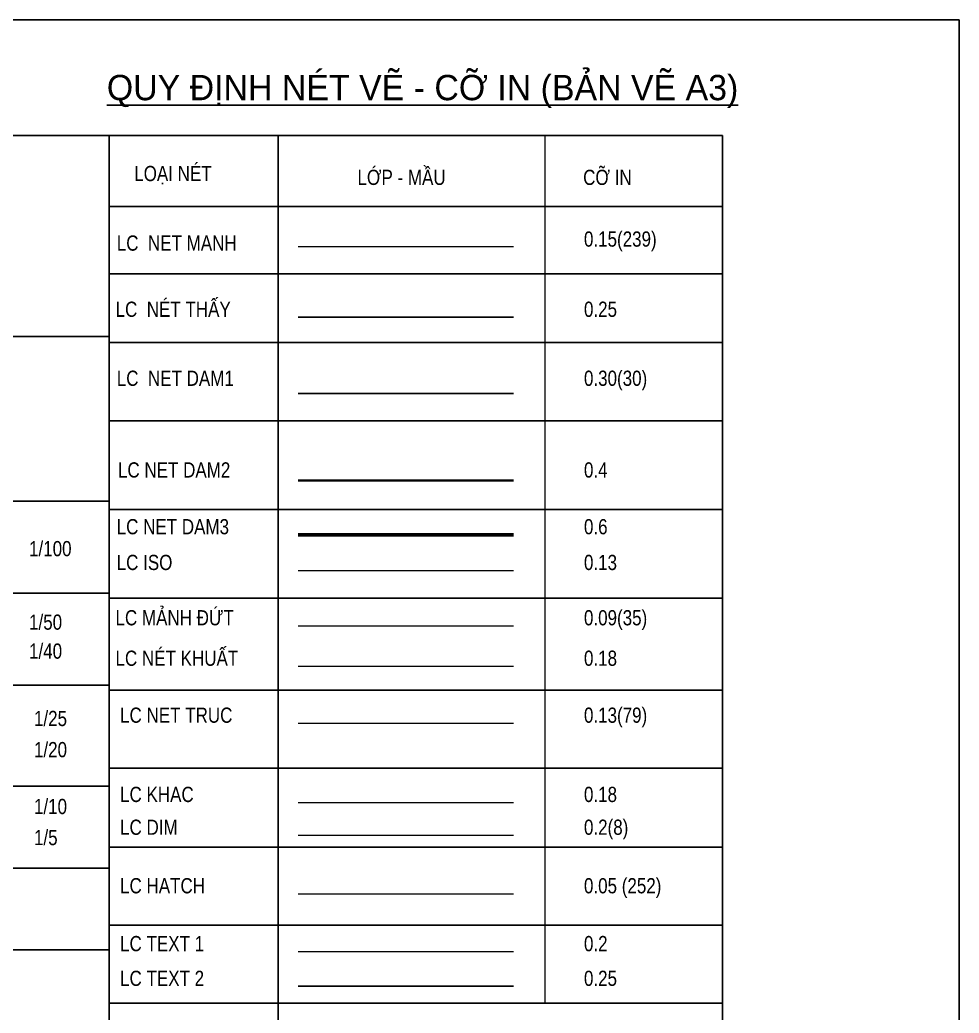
# Model space of a CAD drawing. Header units: inches. Extents: x 692246 to 692930, y 595951 to 596289.
# Drawn here: x 692827.7 to 692930.4, y 596180 to 596288.6 of the extents above; entities that cross this region are included whole.
import ezdxf

# ---------------------------------------------------------------- set-up
doc = ezdxf.new("R2010")
doc.units = ezdxf.units.IN
doc.header["$MEASUREMENT"] = 0
for name, pattern in [('CENTERX2', [4, 2.5, -0.5, 0.5, -0.5]), ('DASHDOT', [1, 0.5, -0.25, 0, -0.25]), ('HIDDEN', [0.375, 0.25, -0.125])]:
    doc.linetypes.add(name, pattern=pattern)
for name, color, linetype, lineweight in [('LC Dim', 8, 'Continuous', 18), ('LC Hatch', 252, 'Continuous', 9), ('LC ISO', 153, 'Continuous', 13), ('LC Khac', 4, 'Continuous', 9), ('LC MANH DUT', 35, 'HIDDEN', 5), ('LC Net dam 1', 30, 'Continuous', 30), ('LC Net dam2', 6, 'Continuous', 40), ('LC Net dam3', 1, 'Continuous', 60), ('LC Net khuat', 4, 'HIDDEN', 13), ('LC Net manh', 239, 'Continuous', 5), ('LC Net thay', 7, 'Continuous', 25), ('LC Net truc', 79, 'DASHDOT', 13), ('LC Text1', 3, 'Continuous', 20), ('LC Text2', 7, 'Continuous', 25)]:
    doc.layers.add(name, color=color, linetype=linetype, lineweight=lineweight)
doc.styles.add('LC 1', font='VHAVANB.TTF')
doc.styles.add('T2', font='VHARIAL.TTF', dxfattribs={"width": 0.8})

msp = doc.modelspace()

# ---------------------------------------------------------------- linework, layer by layer
at = {"layer": 'Defpoints', "ltscale": 0.2}
msp.add_lwpolyline([(692697.59, 596288.62), (692930.43, 596288.62), (692930.43, 596123.96), (692697.59, 596123.96)], close=True, dxfattribs=at)
at = {"layer": 'LC Dim', "ltscale": 0.5}
msp.add_line((692858.11, 596199.42), (692881.69, 596199.42), dxfattribs=at)
at = {"layer": 'LC Hatch'}
for p, q in [((692885.1, 596275.96), (692885.1, 596181.06)), ((692858.11, 596193.02), (692881.69, 596193.02))]:
    msp.add_line(p, q, dxfattribs=at)
at = {"layer": 'LC ISO', "ltscale": 0.5}
msp.add_line((692858.11, 596228.38), (692881.69, 596228.38), dxfattribs=at)
at = {"layer": 'LC Khac', "ltscale": 0.5}
msp.add_line((692858.11, 596203.01), (692881.69, 596203.01), dxfattribs=at)
at = {"layer": 'LC MANH DUT', "ltscale": 300}
msp.add_line((692858.11, 596222.34), (692881.69, 596222.34), dxfattribs=at)
at = {"layer": 'LC Net dam 1'}
msp.add_line((692858.11, 596247.76), (692881.69, 596247.76), dxfattribs=at)
at = {"layer": 'LC Net dam2', "ltscale": 5}
msp.add_line((692881.69, 596238.22), (692858.11, 596238.22), dxfattribs=at)
at = {"layer": 'LC Net dam3', "ltscale": 0.5}
msp.add_line((692858.11, 596232.29), (692881.69, 596232.29), dxfattribs=at)
at = {"layer": 'LC Net khuat', "ltscale": 300}
msp.add_line((692858.11, 596217.91), (692881.69, 596217.91), dxfattribs=at)
at = {"layer": 'LC Net manh'}
msp.add_line((692858.11, 596263.84), (692881.69, 596263.84), dxfattribs=at)
at = {"layer": 'LC Net thay'}
for p, q in [((692826.53, 596275.96), (692837.46, 596275.96)), ((692855.92, 596275.96), (692855.92, 596135.88)), ((692837.46, 596268.19), (692904.53, 596268.19)), ((692837.46, 596260.85), (692904.53, 596260.85)), ((692858.11, 596256.08), (692881.69, 596256.08)), ((692713.14, 596253.99), (692837.46, 596253.99)), ((692837.46, 596253.34), (692904.53, 596253.34)), ((692837.46, 596244.77), (692904.53, 596244.77)), ((692760.44, 596235.98), (692837.46, 596235.98)), ((692837.46, 596235.07), (692904.53, 596235.07)), ((692760.44, 596225.91), (692837.46, 596225.91)), ((692837.46, 596225.37), (692904.53, 596225.37)), ((692760.44, 596215.83), (692837.46, 596215.83)), ((692837.46, 596215.3), (692904.53, 596215.3)), ((692837.46, 596206.77), (692904.53, 596206.77)), ((692760.44, 596204.79), (692837.46, 596204.79)), ((692837.46, 596198.11), (692904.53, 596198.11)), ((692760.44, 596195.81), (692837.46, 596195.81)), ((692837.46, 596189.58), (692904.53, 596189.58)), ((692713.14, 596186.88), (692837.46, 596186.88)), ((692858.11, 596182.89), (692881.69, 596182.89)), ((692837.46, 596181.06), (692904.53, 596181.06))]:
    msp.add_line(p, q, dxfattribs=at)
msp.add_lwpolyline([(692837.46, 596275.96), (692904.53, 596275.96), (692904.53, 596135.88), (692837.46, 596135.88)], close=True, dxfattribs=at)
at = {"layer": 'LC Net truc', "linetype": 'CENTERX2', "ltscale": 200}
msp.add_line((692858.11, 596211.67), (692881.69, 596211.67), dxfattribs=at)
at = {"layer": 'LC Text1'}
msp.add_line((692858.11, 596186.69), (692881.69, 596186.69), dxfattribs=at)

# ---------------------------------------------------------------- texts
at = {"layer": 'LC Text2', "lineweight": -2, "style": 'LC 1'}
msp.add_text('%%Uquy ®Þnh nÐt vÏ - cì in (b¶n vÏ A3)', height=2.772, dxfattribs=at).set_placement((692837.19, 596279.83))
at = {"layer": 'LC Text2', "style": 'T2', "width": 0.8}
for s, height, p in [('lo¹i nÐt', 1.663, (692840.19, 596270.98)), ('Líp - mÇu', 1.663, (692864.61, 596270.56)), ('cì in', 1.663, (692889.3, 596270.56)), ('LC  Net manh', 1.6632, (692838.28, 596263.37)), ('0.15(239)', 1.663, (692889.39, 596263.81)), ('LC  nÐt thÊy', 1.6632, (692838.15, 596256.13)), ('0.25 ', 1.663, (692889.39, 596256.13)), ('LC  Net dam1', 1.6632, (692838.28, 596248.58)), ('0.30(30)', 1.663, (692889.39, 596248.58)), ('LC Net dam2', 1.6632, (692838.41, 596238.55)), ('0.4', 1.663, (692889.39, 596238.55)), ('LC Net dam3', 1.6632, (692838.27, 596232.34)), ('0.6', 1.663, (692889.39, 596232.34)), ('1/100', 1.663, (692828.68, 596229.94)), ('LC iso', 1.663, (692838.27, 596228.43)), ('0.13', 1.663, (692889.39, 596228.43)), ('LC m¶nh ®øt', 1.6632, (692838.14, 596222.38)), ('0.09(35)', 1.663, (692889.39, 596222.38)), ('1/50', 1.663, (692828.68, 596221.9)), ('1/40', 1.663, (692828.68, 596218.73)), ('LC nÐt khuÊt', 1.6632, (692838.14, 596217.95)), ('0.18', 1.663, (692889.39, 596217.95)), ('1/25', 1.663, (692829.22, 596211.36)), ('LC Net truc', 1.6632, (692838.64, 596211.72)), ('0.13(79)', 1.663, (692889.39, 596211.72)), ('1/20', 1.663, (692829.22, 596207.95)), ('LC khac', 1.663, (692838.64, 596203.05)), ('0.18', 1.663, (692889.39, 596203.05)), ('1/10', 1.663, (692829.22, 596201.73)), ('LC dim', 1.663, (692838.64, 596199.46)), ('0.2(8)', 1.663, (692889.39, 596199.46)), ('1/5', 1.663, (692829.22, 596198.33)), ('LC Hatch', 1.663, (692838.64, 596193.06)), ('0.05 (252)', 1.663, (692889.39, 596193.06)), ('LC text 1', 1.663, (692838.64, 596186.73)), ('0.2', 1.663, (692889.39, 596186.73)), ('LC text 2', 1.663, (692838.64, 596182.93)), ('0.25', 1.663, (692889.39, 596182.93))]:
    msp.add_text(s, height=height, dxfattribs=at).set_placement(p)

doc.saveas('drawing.dxf')
